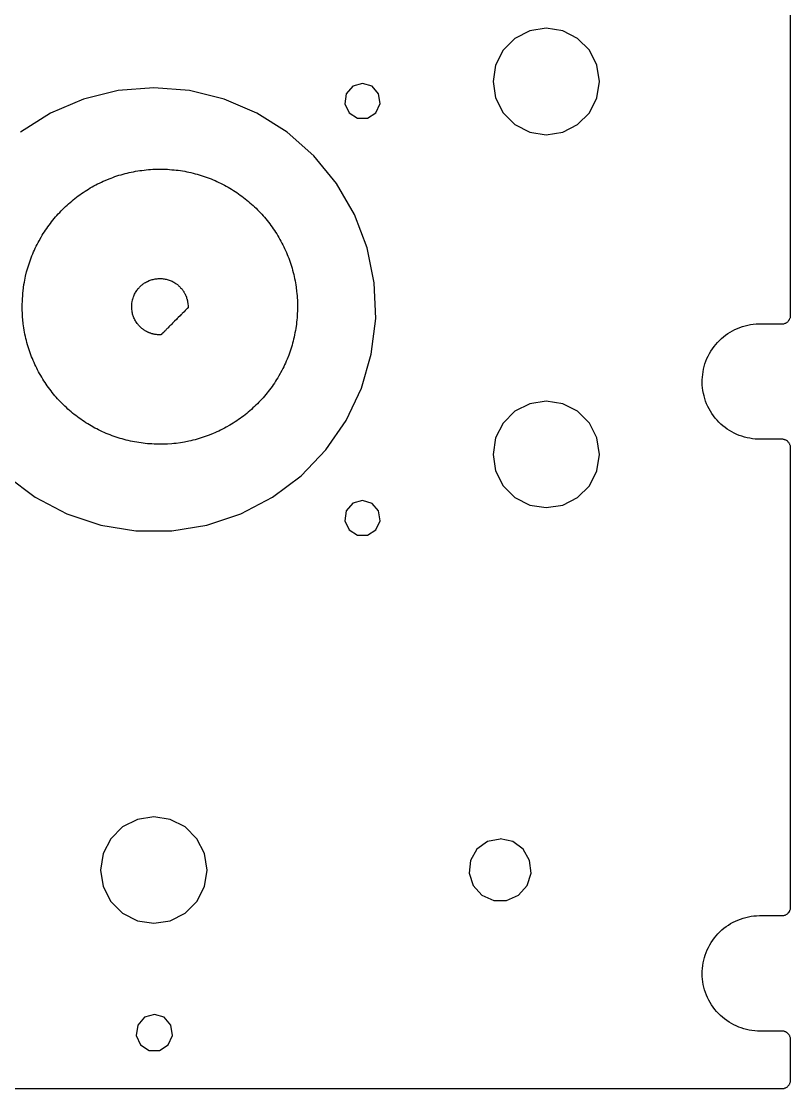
# Model space of a CAD drawing. Extents: x 14 to 158, y 769 to 1204.
# Drawn here: x 70.7 to 157.1, y 959.8 to 1079.8 of the extents above; entities that cross this region are included whole.
import ezdxf

# ---------------------------------------------------------------- set-up
doc = ezdxf.new("R2010")
doc.units = 0

msp = doc.modelspace()

# ---------------------------------------------------------------- linework, layer by layer
at = {"layer": 'Top'}
for p, q in [((157.126325, 1046.691223), (157.126, 1117.39)), ((127.82484, 1078.678374), (126.15436, 1077.825699)), ((129.676, 1078.97), (127.82484, 1078.678374)), ((131.52716, 1078.678374), (129.676, 1078.97)), ((133.18814, 1077.825699), (131.52716, 1078.678374)), ((126.15436, 1077.825699), (124.83255, 1076.503889)), ((134.51311, 1076.503889), (133.18814, 1077.825699)), ((124.83255, 1076.503889), (123.979875, 1074.830239)), ((135.362621, 1074.830239), (134.51311, 1076.503889)), ((123.979875, 1074.830239), (123.688257, 1072.988589)), ((135.657411, 1072.988589), (135.362621, 1074.830239)), ((107.94409, 1072.466189), (107.205531, 1071.619859)), ((109.025, 1072.78), (107.94409, 1072.466189)), ((110.101843, 1072.468211), (109.024113, 1072.782022)), ((110.834064, 1071.621881), (110.101843, 1072.468211)), ((123.688257, 1072.988589), (123.979875, 1071.140599)), ((135.362621, 1071.140599), (135.657411, 1072.988589)), ((81.58041, 1071.966678), (77.67522, 1071.009396)), ((85.5807, 1072.29), (81.58041, 1071.966678)), ((89.580984, 1071.967433), (85.580694, 1072.290755)), ((93.476664, 1071.010151), (89.580984, 1071.967433)), ((107.205531, 1071.619859), (107.04387, 1070.500919)), ((110.995725, 1070.502941), (110.834064, 1071.621881)), ((77.67522, 1071.009396), (73.98558, 1069.434006)), ((97.166304, 1069.434761), (93.476664, 1071.010151)), ((107.04387, 1070.500919), (107.512996, 1069.477069)), ((110.523426, 1069.479091), (110.995725, 1070.502941)), ((123.979875, 1071.140599), (124.83255, 1069.466949)), ((134.51311, 1069.466949), (135.362621, 1071.140599)), ((73.98558, 1069.434006), (70.59072, 1067.284876)), ((100.561164, 1067.285631), (97.166304, 1069.434761)), ((107.512996, 1069.477069), (108.45443, 1068.877978)), ((108.45443, 1068.877978), (109.582, 1068.88)), ((109.582, 1068.88), (110.523426, 1069.479091)), ((124.83255, 1069.466949), (126.15436, 1068.145139)), ((133.18814, 1068.145139), (134.51311, 1069.466949)), ((126.15436, 1068.145139), (127.82484, 1067.292464)), ((131.52716, 1067.292464), (133.18814, 1068.145139)), ((103.562964, 1064.623001), (100.561164, 1067.285631)), ((127.82484, 1067.292464), (129.676, 1067.000846)), ((129.676, 1067.000846), (131.52716, 1067.292464)), ((106.101974, 1061.516591), (103.562964, 1064.623001)), ((83.049544, 1062.805526), (83.284107, 1062.856242)), ((83.284107, 1062.856242), (83.528189, 1062.903794)), ((83.528189, 1062.903794), (83.762752, 1062.945017)), ((83.762752, 1062.945017), (84.006826, 1062.976745)), ((84.006826, 1062.976745), (84.241389, 1063.008474)), ((84.241389, 1063.008474), (84.485463, 1063.043367)), ((84.485463, 1063.043367), (84.729537, 1063.06552)), ((84.729537, 1063.06552), (84.970446, 1063.090838)), ((84.970446, 1063.090838), (85.21452, 1063.106662)), ((85.21452, 1063.106662), (85.464931, 1063.122485)), ((85.464931, 1063.122485), (85.709013, 1063.131979)), ((85.709013, 1063.131979), (85.962597, 1063.138471)), ((85.962597, 1063.138471), (86.6092, 1063.14)), ((86.6092, 1063.14), (86.862784, 1063.133508)), ((86.862784, 1063.133508), (87.106858, 1063.124014)), ((87.106858, 1063.124014), (87.347767, 1063.10819)), ((87.347767, 1063.10819), (87.601351, 1063.082873)), ((87.601351, 1063.082873), (87.845425, 1063.067049)), ((87.845425, 1063.067049), (88.086326, 1063.035321)), ((88.086326, 1063.035321), (88.324062, 1063.010003)), ((88.324062, 1063.010003), (88.564971, 1062.971945)), ((88.564971, 1062.971945), (88.809045, 1062.937052)), ((88.809045, 1062.937052), (89.043608, 1062.898994)), ((89.043608, 1062.898994), (89.281344, 1062.848277)), ((89.281344, 1062.848277), (89.75047, 1062.753181)), ((79.470844, 1061.582106), (79.680049, 1061.680367)), ((79.680049, 1061.680367), (79.898764, 1061.775463)), ((79.898764, 1061.775463), (80.111142, 1061.873724)), ((80.111142, 1061.873724), (80.548572, 1062.051233)), ((80.548572, 1062.051233), (80.767287, 1062.143156)), ((80.767287, 1062.143156), (80.986002, 1062.222436)), ((80.986002, 1062.222436), (81.214228, 1062.304849)), ((81.214228, 1062.304849), (81.432943, 1062.377719)), ((81.432943, 1062.377719), (81.661169, 1062.450589)), ((81.661169, 1062.450589), (81.889395, 1062.513965)), ((81.889395, 1062.513965), (82.114456, 1062.586835)), ((82.114456, 1062.586835), (82.349019, 1062.643881)), ((82.349019, 1062.643881), (82.586755, 1062.700927)), ((82.586755, 1062.700927), (82.811808, 1062.757973)), ((82.811808, 1062.757973), (83.049544, 1062.805526)), ((89.75047, 1062.753181), (89.985041, 1062.696135)), ((89.985041, 1062.696135), (90.213267, 1062.629594)), ((90.213267, 1062.629594), (90.44783, 1062.572548)), ((90.44783, 1062.572548), (90.676056, 1062.499678)), ((90.676056, 1062.499678), (90.904282, 1062.436302)), ((90.904282, 1062.436302), (91.129335, 1062.363432)), ((91.129335, 1062.363432), (91.357561, 1062.281011)), ((91.357561, 1062.281011), (91.576276, 1062.208142)), ((91.576276, 1062.208142), (91.794999, 1062.119383)), ((91.794999, 1062.119383), (92.013714, 1062.03697)), ((92.013714, 1062.03697), (92.235594, 1061.94822)), ((92.235594, 1061.94822), (92.454317, 1061.849951)), ((92.454317, 1061.849951), (92.663522, 1061.754863)), ((92.663522, 1061.754863), (92.8759, 1061.656594)), ((92.8759, 1061.656594), (93.085105, 1061.558333)), ((77.458019, 1060.3966), (77.651376, 1060.536075)), ((77.651376, 1060.536075), (77.847906, 1060.656521)), ((77.847906, 1060.656521), (78.041263, 1060.786486)), ((78.041263, 1060.786486), (78.24413, 1060.90694)), ((78.24413, 1060.90694), (78.440652, 1061.030559)), ((78.440652, 1061.030559), (78.643519, 1061.144676)), ((78.643519, 1061.144676), (78.846386, 1061.255612)), ((78.846386, 1061.255612), (79.055599, 1061.369729)), ((79.055599, 1061.369729), (79.258466, 1061.4775)), ((79.258466, 1061.4775), (79.470844, 1061.582106)), ((93.085105, 1061.558333), (93.297483, 1061.453727)), ((93.297483, 1061.453727), (93.506688, 1061.339618)), ((93.506688, 1061.339618), (93.709555, 1061.235012)), ((93.709555, 1061.235012), (93.912422, 1061.120903)), ((93.912422, 1061.120903), (94.115289, 1061.000449)), ((94.115289, 1061.000449), (94.318156, 1060.876822)), ((94.318156, 1060.876822), (94.514686, 1060.756376)), ((94.514686, 1060.756376), (94.708043, 1060.632749)), ((94.708043, 1060.632749), (94.904573, 1060.502792)), ((94.904573, 1060.502792), (95.09793, 1060.36649)), ((108.105284, 1058.042491), (106.101974, 1061.516591)), ((75.825571, 1059.10015), (75.996742, 1059.2523)), ((75.996742, 1059.2523), (76.174251, 1059.407623)), ((76.174251, 1059.407623), (76.354925, 1059.559773)), ((76.354925, 1059.559773), (76.532434, 1059.708751)), ((76.532434, 1059.708751), (76.709943, 1059.845053)), ((76.709943, 1059.845053), (76.896962, 1059.990866)), ((76.896962, 1059.990866), (77.083981, 1060.130341)), ((77.083981, 1060.130341), (77.271, 1060.266635)), ((77.271, 1060.266635), (77.458019, 1060.3966)), ((95.09793, 1060.36649), (95.284949, 1060.236525)), ((95.284949, 1060.236525), (95.471968, 1060.097058)), ((95.471968, 1060.097058), (95.658979, 1059.960756)), ((95.658979, 1059.960756), (95.845998, 1059.814943)), ((95.845998, 1059.814943), (96.201016, 1059.523325)), ((96.201016, 1059.523325), (96.381698, 1059.368002)), ((96.381698, 1059.368002), (96.549696, 1059.212679)), ((74.690781, 1057.946346), (74.842931, 1058.117517)), ((74.842931, 1058.117517), (74.998254, 1058.28868)), ((74.998254, 1058.28868), (75.159915, 1058.456687)), ((75.159915, 1058.456687), (75.321568, 1058.61834)), ((75.321568, 1058.61834), (75.492739, 1058.783174)), ((75.492739, 1058.783174), (75.6544, 1058.944835)), ((75.6544, 1058.944835), (75.825571, 1059.10015)), ((96.549696, 1059.212679), (96.720867, 1059.060529)), ((96.720867, 1059.060529), (96.892038, 1058.905214)), ((96.892038, 1058.905214), (97.063201, 1058.743553)), ((97.063201, 1058.743553), (97.224862, 1058.581892)), ((97.224862, 1058.581892), (97.386523, 1058.410721)), ((97.386523, 1058.410721), (97.548184, 1058.24906)), ((97.548184, 1058.24906), (97.703507, 1058.077897)), ((97.703507, 1058.077897), (97.858822, 1057.900388)), ((109.534864, 1054.286281), (108.105284, 1058.042491)), ((73.676446, 1056.672088), (73.812748, 1056.859107)), ((73.812748, 1056.859107), (73.952215, 1057.046118)), ((73.952215, 1057.046118), (74.088517, 1057.233137)), ((74.088517, 1057.233137), (74.23433, 1057.410646)), ((74.23433, 1057.410646), (74.389653, 1057.588155)), ((74.389653, 1057.588155), (74.535458, 1057.768837)), ((74.535458, 1057.768837), (74.690781, 1057.946346)), ((97.858822, 1057.900388), (98.010972, 1057.729217)), ((98.010972, 1057.729217), (98.156785, 1057.551708)), ((98.156785, 1057.551708), (98.302598, 1057.371026)), ((98.302598, 1057.371026), (98.448403, 1057.184007)), ((98.448403, 1057.184007), (98.597389, 1057.006498)), ((98.597389, 1057.006498), (98.733691, 1056.819479)), ((72.912522, 1055.502428), (73.036149, 1055.705295)), ((73.036149, 1055.705295), (73.156603, 1055.901825)), ((73.156603, 1055.901825), (73.277049, 1056.095182)), ((73.277049, 1056.095182), (73.407014, 1056.291712)), ((73.407014, 1056.291712), (73.536979, 1056.485069)), ((73.536979, 1056.485069), (73.676446, 1056.672088)), ((98.733691, 1056.819479), (98.873158, 1056.626122)), ((98.873158, 1056.626122), (99.003123, 1056.439103)), ((99.003123, 1056.439103), (99.13308, 1056.242581)), ((99.13308, 1056.242581), (99.259872, 1056.049224)), ((99.259872, 1056.049224), (99.383499, 1055.855859)), ((99.383499, 1055.855859), (99.503953, 1055.652992)), ((99.503953, 1055.652992), (99.627572, 1055.45647)), ((72.256377, 1054.263038), (72.360983, 1054.472243)), ((72.360983, 1054.472243), (72.465581, 1054.684621)), ((72.465581, 1054.684621), (72.57336, 1054.893826)), ((72.57336, 1054.893826), (72.684296, 1055.096693)), ((72.684296, 1055.096693), (72.912522, 1055.502428)), ((99.627572, 1055.45647), (99.741681, 1055.253603)), ((99.741681, 1055.253603), (99.852625, 1055.050736)), ((99.852625, 1055.050736), (99.966742, 1054.841523)), ((99.966742, 1054.841523), (100.07134, 1054.629153)), ((100.07134, 1054.629153), (100.179119, 1054.426286)), ((71.799926, 1053.182137), (71.882339, 1053.400852)), ((71.882339, 1053.400852), (71.971097, 1053.622732)), ((71.971097, 1053.622732), (72.059848, 1053.831945)), ((72.059848, 1053.831945), (72.158117, 1054.05066)), ((72.158117, 1054.05066), (72.256377, 1054.263038)), ((100.179119, 1054.426286), (100.274207, 1054.213908)), ((100.274207, 1054.213908), (100.372476, 1053.995193)), ((100.372476, 1053.995193), (100.470737, 1053.78598)), ((100.470737, 1053.78598), (100.559495, 1053.567265)), ((100.559495, 1053.567265), (100.648245, 1053.345377)), ((100.648245, 1053.345377), (100.730658, 1053.126662)), ((110.336823, 1050.358891), (109.534864, 1054.286281)), ((71.356239, 1051.82863), (71.419615, 1052.053683)), ((71.419615, 1052.053683), (71.486155, 1052.281909)), ((71.486155, 1052.281909), (71.559025, 1052.510135)), ((71.559025, 1052.510135), (71.638306, 1052.735188)), ((71.638306, 1052.735188), (71.711176, 1052.957076)), ((71.711176, 1052.957076), (71.799926, 1053.182137)), ((100.730658, 1053.126662), (100.809939, 1052.901609)), ((100.809939, 1052.901609), (100.892352, 1052.682894)), ((100.892352, 1052.682894), (101.038165, 1052.226443)), ((101.038165, 1052.226443), (101.104705, 1052.001382)), ((71.080485, 1050.65897), (71.128038, 1050.893533)), ((71.128038, 1050.893533), (71.17559, 1051.131269)), ((71.17559, 1051.131269), (71.289699, 1051.600404)), ((71.289699, 1051.600404), (71.356239, 1051.82863)), ((85.95373, 1050.82973), (86.067839, 1050.845553)), ((86.067839, 1050.845553), (86.407, 1050.85)), ((86.407, 1050.85), (86.521117, 1050.840506)), ((86.521117, 1050.840506), (86.635226, 1050.824682)), ((101.104705, 1052.001382), (101.168081, 1051.773156)), ((101.168081, 1051.773156), (101.234621, 1051.538593)), ((101.234621, 1051.538593), (101.288503, 1051.310367)), ((101.288503, 1051.310367), (101.345549, 1051.075804)), ((101.345549, 1051.075804), (101.396266, 1050.838068)), ((101.396266, 1050.838068), (101.443818, 1050.603505)), ((70.89345, 1049.457615), (70.988546, 1050.189844)), ((70.988546, 1050.189844), (71.039263, 1050.424407)), ((71.039263, 1050.424407), (71.080485, 1050.65897)), ((83.721863, 1049.591206), (83.763085, 1049.641922)), ((83.763085, 1049.641922), (83.794814, 1049.67998)), ((83.794814, 1049.67998), (83.836036, 1049.730697)), ((83.836036, 1049.730697), (83.877259, 1049.778249)), ((83.877259, 1049.778249), (83.918482, 1049.819472)), ((83.918482, 1049.819472), (83.95654, 1049.867024)), ((83.95654, 1049.867024), (84.013586, 1049.92407)), ((84.013586, 1049.92407), (84.0231, 1049.92)), ((84.0231, 1049.92), (84.029592, 1049.935824)), ((84.029592, 1049.935824), (84.070814, 1049.977046)), ((84.070814, 1049.977046), (84.121531, 1050.018269)), ((84.121531, 1050.018269), (84.159589, 1050.059491)), ((84.159589, 1050.059491), (84.210306, 1050.097549)), ((84.210306, 1050.097549), (84.257858, 1050.138772)), ((84.257858, 1050.138772), (84.30541, 1050.173665)), ((84.30541, 1050.173665), (84.346633, 1050.211723)), ((84.346633, 1050.211723), (84.397349, 1050.246616)), ((84.397349, 1050.246616), (84.444902, 1050.278345)), ((84.444902, 1050.278345), (84.54317, 1050.351215)), ((84.54317, 1050.351215), (84.647768, 1050.408261)), ((84.647768, 1050.408261), (84.746037, 1050.465307)), ((84.746037, 1050.465307), (84.850635, 1050.522353)), ((84.850635, 1050.522353), (85.05984, 1050.61745)), ((85.05984, 1050.61745), (85.173957, 1050.658672)), ((85.173957, 1050.658672), (85.281728, 1050.690401)), ((85.281728, 1050.690401), (85.392672, 1050.731623)), ((85.392672, 1050.731623), (85.500443, 1050.756941)), ((85.500443, 1050.756941), (85.61456, 1050.782259)), ((85.61456, 1050.782259), (85.725504, 1050.804412)), ((85.725504, 1050.804412), (85.839613, 1050.820235)), ((85.839613, 1050.820235), (85.95373, 1050.82973)), ((86.635226, 1050.824682), (86.749343, 1050.81819)), ((86.749343, 1050.81819), (86.863452, 1050.792873)), ((86.863452, 1050.792873), (86.968058, 1050.767555)), ((86.968058, 1050.767555), (87.082167, 1050.745402)), ((87.082167, 1050.745402), (87.196284, 1050.710509)), ((87.196284, 1050.710509), (87.300882, 1050.672451)), ((87.300882, 1050.672451), (87.414999, 1050.631228)), ((87.414999, 1050.631228), (87.519597, 1050.590005)), ((87.519597, 1050.590005), (87.624203, 1050.542453)), ((87.624203, 1050.542453), (87.731974, 1050.491737)), ((87.731974, 1050.491737), (87.82707, 1050.43469)), ((87.82707, 1050.43469), (87.934841, 1050.371315)), ((87.934841, 1050.371315), (88.029937, 1050.304774)), ((88.029937, 1050.304774), (88.128198, 1050.241398)), ((88.128198, 1050.241398), (88.178915, 1050.200176)), ((88.178915, 1050.200176), (88.226467, 1050.168447)), ((88.226467, 1050.168447), (88.267689, 1050.127225)), ((88.267689, 1050.127225), (88.315242, 1050.086002)), ((88.315242, 1050.086002), (88.362794, 1050.047944)), ((88.362794, 1050.047944), (88.404016, 1050.006722)), ((88.404016, 1050.006722), (88.454733, 1049.965499)), ((88.454733, 1049.965499), (88.492791, 1049.924276)), ((88.4921, 1049.92), (88.542817, 1049.872448)), ((88.542817, 1049.872448), (88.584039, 1049.821731)), ((88.584039, 1049.821731), (88.672798, 1049.732981)), ((88.672798, 1049.732981), (88.710856, 1049.685429)), ((88.710856, 1049.685429), (88.745749, 1049.637876)), ((88.745749, 1049.637876), (88.786972, 1049.58083)), ((101.443818, 1050.603505), (101.485041, 1050.368942)), ((101.485041, 1050.368942), (101.526263, 1050.12486)), ((101.526263, 1050.12486), (101.557992, 1049.890297)), ((101.557992, 1049.890297), (101.621367, 1049.40215)), ((110.501657, 1046.349101), (110.336823, 1050.358891)), ((70.804594, 1048.234074), (70.811086, 1048.484485)), ((70.811086, 1048.484485), (70.842814, 1048.97264)), ((70.842814, 1048.97264), (70.868132, 1049.213541)), ((70.868132, 1049.213541), (70.89345, 1049.457615)), ((83.129004, 1048.212343), (83.179721, 1048.440569)), ((83.179721, 1048.440569), (83.211449, 1048.554678)), ((83.211449, 1048.554678), (83.243177, 1048.659284)), ((83.243177, 1048.659284), (83.274906, 1048.773401)), ((83.274906, 1048.773401), (83.316128, 1048.877999)), ((83.316128, 1048.877999), (83.36368, 1048.982605)), ((83.36368, 1048.982605), (83.414397, 1049.087203)), ((83.414397, 1049.087203), (83.471444, 1049.194982)), ((83.471444, 1049.194982), (83.52849, 1049.29007)), ((83.52849, 1049.29007), (83.585536, 1049.397849)), ((83.585536, 1049.397849), (83.658406, 1049.492937)), ((83.658406, 1049.492937), (83.690134, 1049.543654)), ((83.690134, 1049.543654), (83.721863, 1049.591206)), ((88.786972, 1049.58083), (88.825029, 1049.530113)), ((88.825029, 1049.530113), (88.859923, 1049.482561)), ((88.859923, 1049.482561), (88.897981, 1049.435009)), ((88.897981, 1049.435009), (88.932874, 1049.377963)), ((88.932874, 1049.377963), (88.964602, 1049.327246)), ((88.964602, 1049.327246), (88.996331, 1049.2702)), ((88.996331, 1049.2702), (89.021648, 1049.213154)), ((89.021648, 1049.213154), (89.053377, 1049.165601)), ((89.053377, 1049.165601), (89.085105, 1049.108555)), ((89.085105, 1049.108555), (89.135822, 1048.994446)), ((89.135822, 1048.994446), (89.157975, 1048.946894)), ((89.157975, 1048.946894), (89.208692, 1048.832777)), ((89.208692, 1048.832777), (89.230845, 1048.775731)), ((89.230845, 1048.775731), (89.246669, 1048.718684)), ((89.246669, 1048.718684), (89.265657, 1048.655309)), ((89.265657, 1048.655309), (89.28781, 1048.598262)), ((89.28781, 1048.598262), (89.319539, 1048.484145)), ((89.319539, 1048.484145), (89.338527, 1048.427099)), ((101.621367, 1049.40215), (101.646685, 1049.161241)), ((101.646685, 1049.161241), (101.672003, 1048.917167)), ((101.672003, 1048.917167), (101.687826, 1048.673093)), ((101.687826, 1048.673093), (101.70365, 1048.422682)), ((70.7951, 1047.99), (70.804594, 1048.234074)), ((70.795124, 1047.242189), (70.7951, 1047.99)), ((70.804618, 1046.998115), (70.795124, 1047.242189)), ((83.0877, 1047.87), (83.106688, 1047.984117)), ((83.087748, 1047.531424), (83.0877, 1047.87)), ((83.097242, 1047.417307), (83.087748, 1047.531424)), ((83.12897, 1047.189081), (83.097242, 1047.417307)), ((83.106688, 1047.984117), (83.11318, 1048.098226)), ((83.11318, 1048.098226), (83.129004, 1048.212343)), ((89.116696, 1047.258921), (88.970891, 1047.113108)), ((89.151589, 1047.290649), (89.116696, 1047.258921)), ((89.265706, 1047.404766), (89.151589, 1047.290649)), ((89.287859, 1047.430084), (89.265706, 1047.404766)), ((89.313177, 1047.452237), (89.287859, 1047.430084)), ((89.329001, 1047.468061), (89.313177, 1047.452237)), ((89.354319, 1047.487049), (89.329001, 1047.468061)), ((89.338527, 1048.427099), (89.345019, 1048.370053)), ((89.345019, 1048.370053), (89.360842, 1048.306677)), ((89.370142, 1047.502873), (89.354319, 1047.487049)), ((89.360842, 1048.306677), (89.370336, 1048.249631)), ((89.376634, 1047.518696), (89.370142, 1047.502873)), ((89.370336, 1048.249631), (89.376828, 1048.192585)), ((89.395622, 1047.53452), (89.376634, 1047.518696)), ((89.376828, 1048.192585), (89.395817, 1048.126044)), ((89.402114, 1047.544014), (89.395622, 1047.53452)), ((89.395817, 1048.126044), (89.3958, 1048.07)), ((89.3958, 1048.07), (89.411624, 1047.949554)), ((89.411608, 1047.550506), (89.402114, 1047.544014)), ((89.4181, 1047.56), (89.411608, 1047.550506)), ((89.411624, 1047.949554), (89.418115, 1047.8291)), ((89.418115, 1047.8291), (89.4181, 1047.56)), ((101.70365, 1048.422682), (101.713144, 1048.178608)), ((101.713144, 1048.178608), (101.713, 1047.93)), ((101.713, 1047.93), (101.719492, 1047.679581)), ((101.713508, 1047.429589), (101.713, 1047.18)), ((101.72, 1047.68), (101.713508, 1047.429589)), ((70.820442, 1046.747704), (70.804618, 1046.998115)), ((70.836265, 1046.503622), (70.820442, 1046.747704)), ((70.858418, 1046.259548), (70.836265, 1046.503622)), ((70.909135, 1045.771401), (70.858418, 1046.259548)), ((83.144794, 1047.078137), (83.12897, 1047.189081)), ((83.170112, 1046.970366), (83.144794, 1047.078137)), ((83.195429, 1046.856249), (83.170112, 1046.970366)), ((83.227158, 1046.745313), (83.195429, 1046.856249)), ((83.26838, 1046.637534), (83.227158, 1046.745313)), ((83.309603, 1046.52659), (83.26838, 1046.637534)), ((83.347661, 1046.418819), (83.309603, 1046.52659)), ((83.398378, 1046.314221), (83.347661, 1046.418819)), ((83.44593, 1046.209615), (83.398378, 1046.314221)), ((83.502976, 1046.111354), (83.44593, 1046.209615)), ((83.566352, 1046.006748), (83.502976, 1046.111354)), ((87.899453, 1046.041677), (87.690248, 1045.829299)), ((88.111831, 1046.250882), (87.899453, 1046.041677)), ((88.216437, 1046.358661), (88.111831, 1046.250882)), ((88.324208, 1046.463259), (88.216437, 1046.358661)), ((88.527075, 1046.666126), (88.324208, 1046.463259)), ((88.622171, 1046.764395), (88.527075, 1046.666126)), ((88.672887, 1046.811947), (88.622171, 1046.764395)), ((88.710945, 1046.85317), (88.672887, 1046.811947)), ((88.761662, 1046.900722), (88.710945, 1046.85317)), ((88.932833, 1047.071885), (88.761662, 1046.900722)), ((88.970891, 1047.113108), (88.932833, 1047.071885)), ((101.646378, 1046.191022), (101.621061, 1045.946948)), ((101.671696, 1046.441433), (101.646378, 1046.191022)), ((101.68752, 1046.685507), (101.671696, 1046.441433)), ((101.694012, 1046.929581), (101.68752, 1046.685507)), ((101.713, 1047.18), (101.694012, 1046.929581)), ((110.01351, 1042.364661), (110.501657, 1046.349101)), ((156.802792, 1046.000419), (156.850344, 1046.057465)), ((156.850344, 1046.057465), (156.901061, 1046.108182)), ((156.901061, 1046.108182), (156.939119, 1046.165229)), ((156.939119, 1046.165229), (156.980342, 1046.21911)), ((156.980342, 1046.21911), (157.01207, 1046.285651)), ((157.01207, 1046.285651), (157.046963, 1046.349026)), ((157.046963, 1046.349026), (157.069198, 1046.415567)), ((157.069198, 1046.415567), (157.094515, 1046.478942)), ((157.094515, 1046.478942), (157.110339, 1046.551812)), ((157.110339, 1046.551812), (157.119833, 1046.618353)), ((157.119833, 1046.618353), (157.126325, 1046.691223)), ((70.940863, 1045.5305), (70.909135, 1045.771401)), ((70.972592, 1045.292764), (70.940863, 1045.5305)), ((71.013814, 1045.051855), (70.972592, 1045.292764)), ((71.055037, 1044.814119), (71.013814, 1045.051855)), ((83.632892, 1045.908488), (83.566352, 1046.006748)), ((83.696268, 1045.810219), (83.632892, 1045.908488)), ((83.737491, 1045.762667), (83.696268, 1045.810219)), ((83.769219, 1045.715115), (83.737491, 1045.762667)), ((83.810442, 1045.673892), (83.769219, 1045.715115)), ((83.851664, 1045.623175), (83.810442, 1045.673892)), ((83.892887, 1045.575623), (83.851664, 1045.623175)), ((83.934109, 1045.5344), (83.892887, 1045.575623)), ((83.972167, 1045.486848), (83.934109, 1045.5344)), ((84.01339, 1045.445626), (83.972167, 1045.486848)), ((84.064107, 1045.398074), (84.01339, 1045.445626)), ((84.111659, 1045.356851), (84.064107, 1045.398074)), ((84.200409, 1045.268093), (84.111659, 1045.356851)), ((84.247961, 1045.22687), (84.200409, 1045.268093)), ((84.298678, 1045.195142), (84.247961, 1045.22687)), ((84.355724, 1045.153919), (84.298678, 1045.195142)), ((84.403277, 1045.112696), (84.355724, 1045.153919)), ((84.450829, 1045.080968), (84.403277, 1045.112696)), ((84.507875, 1045.039745), (84.450829, 1045.080968)), ((84.558592, 1045.008017), (84.507875, 1045.039745)), ((84.606144, 1044.976289), (84.558592, 1045.008017)), ((84.66319, 1044.941395), (84.606144, 1044.976289)), ((84.720236, 1044.919242), (84.66319, 1044.941395)), ((84.767789, 1044.884349), (84.720236, 1044.919242)), ((84.824835, 1044.852621), (84.767789, 1044.884349)), ((84.881881, 1044.827303), (84.824835, 1044.852621)), ((86.723326, 1044.856049), (86.682104, 1044.824321)), ((86.75822, 1044.897272), (86.723326, 1044.856049)), ((86.796278, 1044.929), (86.75822, 1044.897272)), ((86.831171, 1044.970223), (86.796278, 1044.929)), ((86.869229, 1045.011445), (86.831171, 1044.970223)), ((86.910451, 1045.052668), (86.869229, 1045.011445)), ((86.951674, 1045.090726), (86.910451, 1045.052668)), ((86.999226, 1045.141443), (86.951674, 1045.090726)), ((87.087976, 1045.230193), (86.999226, 1045.141443)), ((87.138693, 1045.271416), (87.087976, 1045.230193)), ((87.179916, 1045.318968), (87.138693, 1045.271416)), ((87.275004, 1045.417229), (87.179916, 1045.318968)), ((87.382783, 1045.515489), (87.275004, 1045.417229)), ((87.477871, 1045.620095), (87.382783, 1045.515489)), ((87.58565, 1045.724701), (87.477871, 1045.620095)), ((87.690248, 1045.829299), (87.58565, 1045.724701)), ((101.484734, 1044.989667), (101.437182, 1044.751931)), ((101.525957, 1045.22423), (101.484734, 1044.989667)), ((101.589332, 1045.712377), (101.525957, 1045.22423)), ((101.621061, 1045.946948), (101.589332, 1045.712377)), ((150.336239, 1044.826472), (150.596161, 1044.978622)), ((150.596161, 1044.978622), (150.871939, 1045.118097)), ((150.871939, 1045.118097), (151.147709, 1045.238543)), ((151.147709, 1045.238543), (151.429824, 1045.35266)), ((151.429824, 1045.35266), (151.721442, 1045.457266)), ((151.721442, 1045.457266), (152.016232, 1045.539679)), ((152.016232, 1045.539679), (152.314195, 1045.612549)), ((152.314195, 1045.612549), (152.615331, 1045.669595)), ((152.615331, 1045.669595), (152.922797, 1045.710818)), ((152.922797, 1045.710818), (153.239781, 1045.742546)), ((153.239781, 1045.742546), (153.547247, 1045.75837)), ((153.547247, 1045.75837), (156.226, 1045.75)), ((156.226, 1045.75), (156.292541, 1045.759494)), ((156.292541, 1045.759494), (156.36541, 1045.775318)), ((156.36541, 1045.775318), (156.428786, 1045.791141)), ((156.428786, 1045.791141), (156.501737, 1045.813294)), ((156.501737, 1045.813294), (156.568278, 1045.848188)), ((156.568278, 1045.848188), (156.625324, 1045.879916)), ((156.625324, 1045.879916), (156.6887, 1045.921139)), ((156.6887, 1045.921139), (156.745746, 1045.962361)), ((156.745746, 1045.962361), (156.802792, 1046.000419)), ((71.102589, 1044.579556), (71.055037, 1044.814119)), ((71.153306, 1044.344993), (71.102589, 1044.579556)), ((71.210352, 1044.11043), (71.153306, 1044.344993)), ((71.264234, 1043.872694), (71.210352, 1044.11043)), ((71.32128, 1043.647633), (71.264234, 1043.872694)), ((71.387821, 1043.409897), (71.32128, 1043.647633)), ((84.938927, 1044.80515), (84.881881, 1044.827303)), ((84.995974, 1044.779832), (84.938927, 1044.80515)), ((85.043526, 1044.754514), (84.995974, 1044.779832)), ((85.100572, 1044.732361), (85.043526, 1044.754514)), ((85.157618, 1044.707043), (85.100572, 1044.732361)), ((85.224159, 1044.69122), (85.157618, 1044.707043)), ((85.281205, 1044.675396), (85.224159, 1044.69122)), ((85.338252, 1044.650078), (85.281205, 1044.675396)), ((85.392133, 1044.634255), (85.338252, 1044.650078)), ((85.449179, 1044.618431), (85.392133, 1044.634255)), ((85.506226, 1044.608937), (85.449179, 1044.618431)), ((85.572766, 1044.593113), (85.506226, 1044.608937)), ((85.629812, 1044.57729), (85.572766, 1044.593113)), ((85.686859, 1044.570798), (85.629812, 1044.57729)), ((85.743905, 1044.561304), (85.686859, 1044.570798)), ((85.807281, 1044.55181), (85.743905, 1044.561304)), ((85.864327, 1044.545318), (85.807281, 1044.55181)), ((85.984781, 1044.529494), (85.864327, 1044.545318)), ((86.1084, 1044.52), (85.984781, 1044.529494)), ((86.3905, 1044.52), (86.1084, 1044.52)), ((86.399956, 1044.539171), (86.390462, 1044.532679)), ((86.390462, 1044.532679), (86.3905, 1044.52)), ((86.406448, 1044.548665), (86.399956, 1044.539171)), ((86.425436, 1044.564489), (86.406448, 1044.548665)), ((86.44126, 1044.573983), (86.425436, 1044.564489)), ((86.457084, 1044.589806), (86.44126, 1044.573983)), ((86.472907, 1044.611959), (86.457084, 1044.589806)), ((86.51413, 1044.653182), (86.472907, 1044.611959)), ((86.536283, 1044.6785), (86.51413, 1044.653182)), ((86.593329, 1044.735546), (86.536283, 1044.6785)), ((86.618647, 1044.757699), (86.593329, 1044.735546)), ((86.650375, 1044.792592), (86.618647, 1044.757699)), ((86.682104, 1044.824321), (86.650375, 1044.792592)), ((101.22482, 1043.810497), (101.167774, 1043.585444)), ((101.288196, 1044.048233), (101.22482, 1043.810497)), ((101.338913, 1044.273294), (101.288196, 1044.048233)), ((101.395959, 1044.51103), (101.338913, 1044.273294)), ((101.437182, 1044.751931), (101.395959, 1044.51103)), ((148.703789, 1043.438097), (148.916167, 1043.672668)), ((148.916167, 1043.672668), (149.125372, 1043.891383)), ((149.125372, 1043.891383), (149.353598, 1044.103761)), ((149.353598, 1044.103761), (149.581824, 1044.297118)), ((149.581824, 1044.297118), (149.822733, 1044.493648)), ((149.822733, 1044.493648), (150.076317, 1044.661646)), ((150.076317, 1044.661646), (150.336239, 1044.826472)), ((71.46069, 1043.184844), (71.387821, 1043.409897)), ((71.524066, 1042.956618), (71.46069, 1043.184844)), ((71.596936, 1042.728392), (71.524066, 1042.956618)), ((71.76177, 1042.290962), (71.596936, 1042.728392)), ((100.809697, 1042.447488), (100.730417, 1042.228773)), ((100.882567, 1042.675714), (100.809697, 1042.447488)), ((100.964988, 1042.894429), (100.882567, 1042.675714)), ((101.031529, 1043.122655), (100.964988, 1042.894429)), ((101.104398, 1043.350881), (101.031529, 1043.122655)), ((101.167774, 1043.585444), (101.104398, 1043.350881)), ((147.996926, 1042.407912), (148.161752, 1042.68369)), ((148.161752, 1042.68369), (148.329759, 1042.943612)), ((148.329759, 1042.943612), (148.51677, 1043.194023)), ((148.51677, 1043.194023), (148.703789, 1043.438097)), ((71.841051, 1042.065901), (71.76177, 1042.290962)), ((71.929809, 1041.844021), (71.841051, 1042.065901)), ((72.021732, 1041.634808), (71.929809, 1041.844021)), ((72.116828, 1041.416093), (72.021732, 1041.634808)), ((72.215089, 1041.203715), (72.116828, 1041.416093)), ((100.365897, 1041.353904), (100.267628, 1041.141526)), ((100.460985, 1041.572619), (100.365897, 1041.353904)), ((100.552908, 1041.791334), (100.460985, 1041.572619)), ((100.730417, 1042.228773), (100.552908, 1041.791334)), ((108.89457, 1038.510181), (110.01351, 1042.364661)), ((147.423234, 1040.97833), (147.502433, 1041.269956)), ((147.502433, 1041.269956), (147.607039, 1041.561574)), ((147.607039, 1041.561574), (147.721156, 1041.846862)), ((147.721156, 1041.846862), (147.851113, 1042.132142)), ((147.851113, 1042.132142), (147.996926, 1042.407912)), ((72.31335, 1040.985), (72.215089, 1041.203715)), ((72.417956, 1040.782133), (72.31335, 1040.985)), ((72.522562, 1040.569755), (72.417956, 1040.782133)), ((72.636671, 1040.36055), (72.522562, 1040.569755)), ((72.741277, 1040.157683), (72.636671, 1040.36055)), ((72.864896, 1039.954816), (72.741277, 1040.157683)), ((99.960163, 1040.510738), (99.61782, 1039.902136)), ((100.064761, 1040.719943), (99.960163, 1040.510738)), ((100.169367, 1040.932321), (100.064761, 1040.719943)), ((100.267628, 1041.141526), (100.169367, 1040.932321)), ((147.210824, 1039.770638), (147.242552, 1040.068601)), ((147.242552, 1040.068601), (147.283775, 1040.379239)), ((147.283775, 1040.379239), (147.340821, 1040.677202)), ((147.340821, 1040.677202), (147.423234, 1040.97833)), ((72.979013, 1039.751949), (72.864896, 1039.954816)), ((73.099459, 1039.555419), (72.979013, 1039.751949)), ((73.219913, 1039.362062), (73.099459, 1039.555419)), ((73.349878, 1039.159195), (73.219913, 1039.362062)), ((73.479835, 1038.972176), (73.349878, 1039.159195)), ((73.6098, 1038.778819), (73.479835, 1038.972176)), ((98.993371, 1038.919496), (98.863406, 1038.722966)), ((99.123336, 1039.106515), (98.993371, 1038.919496)), ((99.253293, 1039.299872), (99.123336, 1039.106515)), ((99.373747, 1039.502739), (99.253293, 1039.299872)), ((99.497366, 1039.699269), (99.373747, 1039.502739)), ((99.61782, 1039.902136), (99.497366, 1039.699269)), ((147.194838, 1039.16125), (147.195, 1039.46)), ((147.20133, 1038.850612), (147.194838, 1039.16125)), ((147.195, 1039.46), (147.210824, 1039.770638)), ((147.226648, 1038.552649), (147.20133, 1038.850612)), ((73.749267, 1038.5918), (73.6098, 1038.778819)), ((73.885569, 1038.404789), (73.749267, 1038.5918)), ((74.031382, 1038.21777), (73.885569, 1038.404789)), ((74.170857, 1038.040261), (74.031382, 1038.21777)), ((74.316662, 1037.853242), (74.170857, 1038.040261)), ((74.471985, 1037.675733), (74.316662, 1037.853242)), ((74.617798, 1037.504562), (74.471985, 1037.675733)), ((98.150207, 1037.806899), (98.004394, 1037.62939)), ((98.302357, 1037.984408), (98.150207, 1037.806899)), ((98.441824, 1038.165082), (98.302357, 1037.984408)), ((98.587637, 1038.352101), (98.441824, 1038.165082)), ((98.727104, 1038.535947), (98.587637, 1038.352101)), ((98.863406, 1038.722966), (98.727104, 1038.535947)), ((107.17337, 1034.883931), (108.89457, 1038.510181)), ((147.26787, 1038.251521), (147.226648, 1038.552649)), ((147.324917, 1037.944047), (147.26787, 1038.251521)), ((147.397868, 1037.652429), (147.324917, 1037.944047)), ((147.477067, 1037.351293), (147.397868, 1037.652429)), ((74.769948, 1037.32388), (74.617798, 1037.504562)), ((74.934774, 1037.155882), (74.769948, 1037.32388)), ((75.086924, 1036.994221), (74.934774, 1037.155882)), ((75.248585, 1036.823058), (75.086924, 1036.994221)), ((75.413419, 1036.661397), (75.248585, 1036.823058)), ((75.581417, 1036.496563), (75.413419, 1036.661397)), ((75.75258, 1036.344413), (75.581417, 1036.496563)), ((96.882287, 1036.453393), (96.714289, 1036.29807)), ((97.05345, 1036.615054), (96.882287, 1036.453393)), ((97.215111, 1036.776715), (97.05345, 1036.615054)), ((97.379945, 1036.938368), (97.215111, 1036.776715)), ((97.541606, 1037.109539), (97.379945, 1036.938368)), ((97.693756, 1037.28071), (97.541606, 1037.109539)), ((97.849071, 1037.448708), (97.693756, 1037.28071)), ((98.004394, 1037.62939), (97.849071, 1037.448708)), ((127.82484, 1036.778382), (126.15436, 1035.925698)), ((129.676, 1037.07), (127.82484, 1036.778382)), ((131.52716, 1036.778382), (129.676, 1037.07)), ((133.18814, 1035.925698), (131.52716, 1036.778382)), ((147.575336, 1037.059675), (147.477067, 1037.351293)), ((147.689445, 1036.768049), (147.575336, 1037.059675)), ((147.81941, 1036.482769), (147.689445, 1036.768049)), ((147.958877, 1036.206999), (147.81941, 1036.482769)), ((75.923751, 1036.182752), (75.75258, 1036.344413)), ((76.094922, 1036.027437), (75.923751, 1036.182752)), ((76.272431, 1035.881624), (76.094922, 1036.027437)), ((76.44994, 1035.726301), (76.272431, 1035.881624)), ((76.630622, 1035.580496), (76.44994, 1035.726301)), ((76.817633, 1035.444194), (76.630622, 1035.580496)), ((76.995142, 1035.295208), (76.817633, 1035.444194)), ((77.182161, 1035.158914), (76.995142, 1035.295208)), ((95.462217, 1035.258375), (95.278362, 1035.122073)), ((95.649236, 1035.39785), (95.462217, 1035.258375)), ((95.82991, 1035.543655), (95.649236, 1035.39785)), ((96.013756, 1035.689468), (95.82991, 1035.543655)), ((96.194438, 1035.835281), (96.013756, 1035.689468)), ((96.371947, 1035.990604), (96.194438, 1035.835281)), ((96.543118, 1036.136409), (96.371947, 1035.990604)), ((96.714289, 1036.29807), (96.543118, 1036.136409)), ((126.15436, 1035.925698), (124.83255, 1034.603898)), ((134.51311, 1034.603898), (133.18814, 1035.925698)), ((148.120538, 1035.931221), (147.958877, 1036.206999)), ((148.282199, 1035.671299), (148.120538, 1035.931221)), ((148.459708, 1035.411377), (148.282199, 1035.671299)), ((148.656238, 1035.167303), (148.459708, 1035.411377)), ((77.375518, 1035.028949), (77.182161, 1035.158914)), ((77.562537, 1034.889474), (77.375518, 1035.028949)), ((77.755894, 1034.769028), (77.562537, 1034.889474)), ((77.952424, 1034.639063), (77.755894, 1034.769028)), ((78.155291, 1034.518609), (77.952424, 1034.639063)), ((78.348648, 1034.39499), (78.155291, 1034.518609)), ((78.551515, 1034.274536), (78.348648, 1034.39499)), ((78.957249, 1034.04631), (78.551515, 1034.274536)), ((79.169627, 1033.941712), (78.957249, 1034.04631)), ((93.702976, 1034.129931), (93.500109, 1034.018987)), ((94.10871, 1034.358157), (93.702976, 1034.129931)), ((94.302067, 1034.478603), (94.10871, 1034.358157)), ((94.504934, 1034.60223), (94.302067, 1034.478603)), ((94.701464, 1034.732187), (94.504934, 1034.60223)), ((94.894821, 1034.852641), (94.701464, 1034.732187)), ((95.091351, 1034.992116), (94.894821, 1034.852641)), ((95.278362, 1035.122073), (95.091351, 1034.992116)), ((104.89428, 1031.581001), (107.17337, 1034.883931)), ((124.83255, 1034.603898), (123.979875, 1032.930248)), ((135.362621, 1032.930248), (134.51311, 1034.603898)), ((148.859105, 1034.93274), (148.656238, 1035.167303)), ((149.06831, 1034.704514), (148.859105, 1034.93274)), ((149.287025, 1034.495301), (149.06831, 1034.704514)), ((149.515251, 1034.292434), (149.287025, 1034.495301)), ((149.759325, 1034.105415), (149.515251, 1034.292434)), ((150.003407, 1033.927906), (149.759325, 1034.105415)), ((79.378832, 1033.837106), (79.169627, 1033.941712)), ((79.59121, 1033.729335), (79.378832, 1033.837106)), ((79.803588, 1033.634239), (79.59121, 1033.729335)), ((80.012793, 1033.535978), (79.803588, 1033.634239)), ((80.231516, 1033.437709), (80.012793, 1033.535978)), ((80.450231, 1033.348959), (80.231516, 1033.437709)), ((80.672111, 1033.266538), (80.450231, 1033.348959)), ((80.890834, 1033.177788), (80.672111, 1033.266538)), ((81.109549, 1033.098507), (80.890834, 1033.177788)), ((81.334602, 1033.025637), (81.109549, 1033.098507)), ((81.791053, 1032.879824), (81.334602, 1033.025637)), ((82.016106, 1032.813284), (81.791053, 1032.879824)), ((90.666303, 1032.855666), (90.43174, 1032.79229)), ((91.113244, 1033.004652), (90.666303, 1032.855666)), ((91.34147, 1033.077522), (91.113244, 1033.004652)), ((91.569696, 1033.156802), (91.34147, 1033.077522)), ((91.788411, 1033.239215), (91.569696, 1033.156802)), ((92.22585, 1033.416724), (91.788411, 1033.239215)), ((92.43822, 1033.505482), (92.22585, 1033.416724)), ((92.656943, 1033.603743), (92.43822, 1033.505482)), ((92.866148, 1033.702004), (92.656943, 1033.603743)), ((93.078526, 1033.80661), (92.866148, 1033.702004)), ((93.287731, 1033.911216), (93.078526, 1033.80661)), ((93.500109, 1034.018987), (93.287731, 1033.911216)), ((123.979875, 1032.930248), (123.688257, 1031.082248)), ((135.657411, 1031.082248), (135.362621, 1032.930248)), ((150.263329, 1033.756743), (150.003407, 1033.927906)), ((150.520078, 1033.60142), (150.263329, 1033.756743)), ((150.79902, 1033.465118), (150.520078, 1033.60142)), ((151.074798, 1033.335161), (150.79902, 1033.465118)), ((151.350568, 1033.221044), (151.074798, 1033.335161)), ((151.642194, 1033.116438), (151.350568, 1033.221044)), ((151.933812, 1033.024514), (151.642194, 1033.116438)), ((152.234948, 1032.951644), (151.933812, 1033.024514)), ((152.532903, 1032.888269), (152.234948, 1032.951644)), ((152.84355, 1032.837552), (152.532903, 1032.888269)), ((82.244332, 1032.749908), (82.016106, 1032.813284)), ((82.478903, 1032.692862), (82.244332, 1032.749908)), ((82.707129, 1032.635816), (82.478903, 1032.692862)), ((82.941692, 1032.578769), (82.707129, 1032.635816)), ((83.179428, 1032.531217), (82.941692, 1032.578769)), ((83.413991, 1032.4805), (83.179428, 1032.531217)), ((83.658065, 1032.439278), (83.413991, 1032.4805)), ((83.892628, 1032.40122), (83.658065, 1032.439278)), ((84.13671, 1032.366327), (83.892628, 1032.40122)), ((84.377611, 1032.334598), (84.13671, 1032.366327)), ((84.621685, 1032.30928), (84.377611, 1032.334598)), ((84.865759, 1032.287127), (84.621685, 1032.30928)), ((85.109833, 1032.271304), (84.865759, 1032.287127)), ((85.353915, 1032.252315), (85.109833, 1032.271304)), ((85.604326, 1032.236492), (85.353915, 1032.252315)), ((85.8484, 1032.23), (85.604326, 1032.236492)), ((86.098618, 1032.224838), (85.8484, 1032.23)), ((86.352202, 1032.215344), (86.098618, 1032.224838)), ((86.593111, 1032.224838), (86.352202, 1032.215344)), ((86.846695, 1032.23133), (86.593111, 1032.224838)), ((87.097106, 1032.240824), (86.846695, 1032.23133)), ((87.585261, 1032.272552), (87.097106, 1032.240824)), ((87.826162, 1032.29787), (87.585261, 1032.272552)), ((88.070236, 1032.323188), (87.826162, 1032.29787)), ((88.558383, 1032.386564), (88.070236, 1032.323188)), ((88.792954, 1032.427786), (88.558383, 1032.386564)), ((89.037028, 1032.469009), (88.792954, 1032.427786)), ((89.506154, 1032.564105), (89.037028, 1032.469009)), ((89.74389, 1032.614822), (89.506154, 1032.564105)), ((89.968951, 1032.671868), (89.74389, 1032.614822)), ((90.206679, 1032.728914), (89.968951, 1032.671868)), ((90.43174, 1032.79229), (90.206679, 1032.728914)), ((153.151016, 1032.805824), (152.84355, 1032.837552)), ((153.468, 1032.79), (153.151016, 1032.805824)), ((156.146272, 1032.786492), (153.468, 1032.79)), ((156.178, 1032.78), (156.146272, 1032.786492)), ((156.250976, 1032.783638), (156.178, 1032.78)), ((156.323928, 1032.76465), (156.250976, 1032.783638)), ((156.387303, 1032.748826), (156.323928, 1032.76465)), ((156.453844, 1032.733003), (156.387303, 1032.748826)), ((156.526795, 1032.71085), (156.453844, 1032.733003)), ((156.583841, 1032.675956), (156.526795, 1032.71085)), ((156.647217, 1032.644228), (156.583841, 1032.675956)), ((156.761326, 1032.561815), (156.647217, 1032.644228)), ((156.818372, 1032.514263), (156.761326, 1032.561815)), ((156.865924, 1032.457217), (156.818372, 1032.514263)), ((156.916641, 1032.409665), (156.865924, 1032.457217)), ((156.957864, 1032.352618), (156.916641, 1032.409665)), ((156.995922, 1032.286078), (156.957864, 1032.352618)), ((157.030815, 1032.229032), (156.995922, 1032.286078)), ((157.053049, 1032.165656), (157.030815, 1032.229032)), ((157.078367, 1032.092786), (157.053049, 1032.165656)), ((157.103685, 1032.026246), (157.078367, 1032.092786)), ((157.110176, 1031.953376), (157.103685, 1032.026246)), ((157.126, 1031.89), (157.110176, 1031.953376)), ((157.125587, 980.186731), (157.126, 1031.89)), ((102.11754, 1028.683801), (104.89428, 1031.581001)), ((123.688257, 1031.082248), (123.979875, 1029.231088)), ((135.362621, 1029.231088), (135.657411, 1031.082248)), ((69.043863, 1028.683046), (72.248533, 1026.270826)), ((98.90336, 1026.271581), (102.11754, 1028.683801)), ((123.979875, 1029.231088), (124.83255, 1027.566948)), ((134.51311, 1027.566948), (135.362621, 1029.231088)), ((124.83255, 1027.566948), (126.15436, 1026.235638)), ((133.18814, 1026.235638), (134.51311, 1027.566948)), ((72.248533, 1026.270826), (75.801883, 1024.406986)), ((95.35001, 1024.407741), (98.90336, 1026.271581)), ((109.025, 1025.9), (107.94409, 1025.583016)), ((110.101843, 1025.578209), (109.024113, 1025.895193)), ((126.15436, 1026.235638), (127.82484, 1025.392473)), ((131.52716, 1025.392473), (133.18814, 1026.235638)), ((107.205531, 1024.739851), (107.04387, 1023.617741)), ((107.94409, 1025.583016), (107.205531, 1024.739851)), ((110.834064, 1024.735044), (110.101843, 1025.578209)), ((110.995725, 1023.612934), (110.834064, 1024.735044)), ((127.82484, 1025.392473), (129.676, 1025.100847)), ((129.676, 1025.100847), (131.52716, 1025.392473)), ((75.801883, 1024.406986), (79.608813, 1023.132716)), ((91.54308, 1023.133471), (95.35001, 1024.407741)), ((107.04387, 1023.617741), (107.512996, 1022.597071)), ((110.523426, 1022.592264), (110.995725, 1023.612934)), ((79.608813, 1023.132716), (83.567893, 1022.489245)), ((83.567893, 1022.489245), (87.584, 1022.49)), ((87.584, 1022.49), (91.54308, 1023.133471)), ((107.512996, 1022.597071), (108.45443, 1021.994807)), ((109.582, 1021.99), (110.523426, 1022.592264)), ((108.45443, 1021.994807), (109.582, 1021.99)), ((83.72954, 990.054864), (82.05906, 989.211699)), ((85.5807, 990.356), (83.72954, 990.054864)), ((87.42869, 990.054864), (85.5807, 990.356)), ((89.09284, 989.211699), (87.42869, 990.054864)), ((82.05906, 989.211699), (80.73408, 987.889899)), ((90.41781, 987.889899), (89.09284, 989.211699)), ((80.73408, 987.889899), (79.884577, 986.216249)), ((91.267313, 986.216249), (90.41781, 987.889899)), ((123.05993, 987.557037), (121.88393, 986.704362)), ((124.48, 987.855), (123.05993, 987.557037)), ((125.90085, 987.557869), (124.48078, 987.855832)), ((127.08002, 986.705194), (125.90085, 987.557869)), ((79.884577, 986.216249), (79.592951, 984.368249)), ((91.562103, 984.368249), (91.267313, 986.216249)), ((121.88393, 986.704362), (121.161219, 985.445952)), ((127.799558, 985.446784), (127.08002, 986.705194)), ((121.161219, 985.445952), (121.009069, 984.000522)), ((127.954881, 984.001354), (127.799558, 985.446784)), ((79.592951, 984.368249), (79.884577, 982.517089)), ((91.267313, 982.517089), (91.562103, 984.368249)), ((121.009069, 984.000522), (121.462347, 982.621662)), ((127.50794, 982.622494), (127.954881, 984.001354)), ((79.884577, 982.517089), (80.73408, 980.846609)), ((90.41781, 980.846609), (91.267313, 982.517089)), ((121.462347, 982.621662), (122.429139, 981.543922)), ((126.53481, 981.544754), (127.50794, 982.622494)), ((122.429139, 981.543922), (123.760449, 980.951168)), ((125.213, 980.952), (126.53481, 981.544754)), ((80.73408, 980.846609), (82.05906, 979.521639)), ((89.09284, 979.521639), (90.41781, 980.846609)), ((123.760449, 980.951168), (125.213, 980.952)), ((157.109601, 980.050485), (157.119095, 980.123355)), ((157.119095, 980.123355), (157.125587, 980.186731)), ((82.05906, 979.521639), (83.72954, 978.668955)), ((87.42869, 978.668955), (89.09284, 979.521639)), ((151.496402, 978.855944), (151.778517, 978.954213)), ((151.778517, 978.954213), (152.079645, 979.036626)), ((152.079645, 979.036626), (152.380773, 979.109496)), ((152.380773, 979.109496), (152.678736, 979.166542)), ((152.678736, 979.166542), (152.989374, 979.2046)), ((152.989374, 979.2046), (153.306358, 979.229918)), ((153.306358, 979.229918), (153.613824, 979.239412)), ((153.613824, 979.239412), (156.162, 979.239)), ((156.162, 979.239), (156.23487, 979.245492)), ((156.23487, 979.245492), (156.298246, 979.254986)), ((156.298246, 979.254986), (156.371116, 979.27081)), ((156.371116, 979.27081), (156.437656, 979.286633)), ((156.437656, 979.286633), (156.510607, 979.311951)), ((156.510607, 979.311951), (156.567653, 979.343679)), ((156.567653, 979.343679), (156.631029, 979.375408)), ((156.631029, 979.375408), (156.69757, 979.407136)), ((156.69757, 979.407136), (156.754616, 979.457853)), ((156.754616, 979.457853), (156.802168, 979.499076)), ((156.802168, 979.499076), (156.859214, 979.546628)), ((156.859214, 979.546628), (156.906766, 979.603674)), ((156.906766, 979.603674), (156.989179, 979.717783)), ((156.989179, 979.717783), (157.020908, 979.781159)), ((157.020908, 979.781159), (157.052636, 979.847699)), ((157.052636, 979.847699), (157.077954, 979.911075)), ((157.077954, 979.911075), (157.093777, 979.977615)), ((157.093777, 979.977615), (157.109601, 980.050485)), ((83.72954, 978.668955), (85.5807, 978.377337)), ((85.5807, 978.377337), (87.42869, 978.668955)), ((149.401165, 977.632404), (149.635728, 977.825761)), ((149.635728, 977.825761), (149.879802, 978.01278)), ((149.879802, 978.01278), (150.133386, 978.183951)), ((150.133386, 978.183951), (150.383805, 978.345612)), ((150.383805, 978.345612), (150.650064, 978.491417)), ((150.650064, 978.491417), (150.925834, 978.630892)), ((150.925834, 978.630892), (151.204776, 978.751346)), ((151.204776, 978.751346), (151.496402, 978.855944)), ((148.193472, 976.21867), (148.370981, 976.4786)), ((148.370981, 976.4786), (148.558, 976.732184)), ((148.558, 976.732184), (148.751357, 976.973085)), ((148.751357, 976.973085), (148.954224, 977.201311)), ((148.954224, 977.201311), (149.176104, 977.420026)), ((149.176104, 977.420026), (149.401165, 977.632404)), ((147.632414, 975.109246), (147.756033, 975.391353)), ((147.756033, 975.391353), (147.882825, 975.676633)), ((147.882825, 975.676633), (148.031811, 975.952411)), ((148.031811, 975.952411), (148.193472, 976.21867)), ((147.299598, 973.923738), (147.356645, 974.224866)), ((147.356645, 974.224866), (147.439057, 974.522829)), ((147.439057, 974.522829), (147.527808, 974.814447)), ((147.527808, 974.814447), (147.632414, 975.109246)), ((147.19481, 972.706626), (147.195, 973.014)), ((147.195, 973.014), (147.220318, 973.315136)), ((147.220318, 973.315136), (147.252046, 973.622602)), ((147.252046, 973.622602), (147.299598, 973.923738)), ((147.201302, 972.40549), (147.19481, 972.706626)), ((147.22662, 972.098024), (147.201302, 972.40549)), ((147.258348, 971.796888), (147.22662, 972.098024)), ((147.315394, 971.49576), (147.258348, 971.796888)), ((147.381935, 971.197797), (147.315394, 971.49576)), ((147.461134, 970.896669), (147.381935, 971.197797)), ((147.559403, 970.605043), (147.461134, 970.896669)), ((147.664001, 970.313425), (147.559403, 970.605043)), ((147.787628, 970.028145), (147.664001, 970.313425)), ((147.92393, 969.752367), (147.787628, 970.028145)), ((148.079245, 969.476597), (147.92393, 969.752367)), ((148.250416, 969.21033), (148.079245, 969.476597)), ((85.6419, 968.148), (84.5315, 967.818406)), ((86.749037, 967.818024), (85.641897, 968.147618)), ((148.427925, 968.950408), (148.250416, 969.21033)), ((148.614944, 968.706334), (148.427925, 968.950408)), ((148.808301, 968.46226), (148.614944, 968.706334)), ((149.020679, 968.234034), (148.808301, 968.46226)), ((149.239394, 968.024829), (149.020679, 968.234034)), ((83.772776, 966.941687), (83.606701, 965.784797)), ((84.5315, 967.818406), (83.772776, 966.941687)), ((87.501244, 966.941305), (86.749037, 967.818024)), ((87.667319, 965.784415), (87.501244, 966.941305)), ((149.46762, 967.821962), (149.239394, 968.024829)), ((149.702183, 967.625432), (149.46762, 967.821962)), ((149.952602, 967.447923), (149.702183, 967.625432)), ((150.206186, 967.276752), (149.952602, 967.447923)), ((150.466108, 967.115091), (150.206186, 967.276752)), ((150.732367, 966.978789), (150.466108, 967.115091)), ((151.008145, 966.839322), (150.732367, 966.978789)), ((83.606701, 965.784797), (84.091903, 964.713617)), ((87.182125, 964.713235), (87.667319, 965.784415)), ((151.293425, 966.725205), (151.008145, 966.839322)), ((151.57554, 966.620607), (151.293425, 966.725205)), ((151.867158, 966.522338), (151.57554, 966.620607)), ((152.168286, 966.449468), (151.867158, 966.522338)), ((152.469422, 966.386093), (152.168286, 966.449468)), ((152.776888, 966.329046), (152.469422, 966.386093)), ((153.084362, 966.294153), (152.776888, 966.329046)), ((153.395, 966.272), (153.084362, 966.294153)), ((156.168873, 966.271752), (153.395, 966.272)), ((156.241824, 966.262258), (156.168873, 966.271752)), ((156.314694, 966.255766), (156.241824, 966.262258)), ((156.381234, 966.239942), (156.314694, 966.255766)), ((156.454104, 966.214625), (156.381234, 966.239942)), ((156.51748, 966.189307), (156.454104, 966.214625)), ((156.58402, 966.167154), (156.51748, 966.189307)), ((156.641066, 966.125931), (156.58402, 966.167154)), ((156.704442, 966.091038), (156.641066, 966.125931)), ((156.761488, 966.043486), (156.704442, 966.091038)), ((156.809041, 966.002263), (156.761488, 966.043486)), ((156.859757, 965.945217), (156.809041, 966.002263)), ((156.907309, 965.897665), (156.859757, 965.945217)), ((156.948532, 965.840619), (156.907309, 965.897665)), ((156.989755, 965.777243), (156.948532, 965.840619)), ((157.021483, 965.720197), (156.989755, 965.777243)), ((157.053211, 965.653656), (157.021483, 965.720197)), ((84.091903, 964.713617), (85.05902, 964.087382)), ((86.215, 964.087), (87.182125, 964.713235)), ((157.078529, 965.580786), (157.053211, 965.653656)), ((157.094353, 965.51741), (157.078529, 965.580786)), ((157.110176, 965.45087), (157.094353, 965.51741)), ((157.126, 965.378), (157.110176, 965.45087)), ((157.126152, 960.689719), (157.126, 965.378)), ((85.05902, 964.087382), (86.215, 964.087)), ((14.989125, 959.796734), (156.169, 959.796)), ((156.169, 959.796), (156.241951, 959.802492)), ((156.241951, 959.802492), (156.308492, 959.811986)), ((156.308492, 959.811986), (156.381362, 959.82781)), ((156.381362, 959.82781), (156.444737, 959.853127)), ((156.444737, 959.853127), (156.511278, 959.878445)), ((156.511278, 959.878445), (156.574653, 959.900598)), ((156.574653, 959.900598), (156.641194, 959.932327)), ((156.641194, 959.932327), (156.755311, 960.014739)), ((156.755311, 960.014739), (156.809192, 960.062292)), ((156.809192, 960.062292), (156.859909, 960.113008)), ((156.859909, 960.113008), (156.907461, 960.170055)), ((156.907461, 960.170055), (156.948684, 960.227101)), ((156.948684, 960.227101), (156.989906, 960.290477)), ((156.989906, 960.290477), (157.021635, 960.347523)), ((157.021635, 960.347523), (157.053363, 960.410899)), ((157.053363, 960.410899), (157.078681, 960.477439)), ((157.078681, 960.477439), (157.094505, 960.550309)), ((157.094505, 960.550309), (157.110328, 960.613685)), ((157.110328, 960.613685), (157.126152, 960.689719))]:
    msp.add_line(p, q, dxfattribs=at)

doc.saveas('drawing.dxf')
